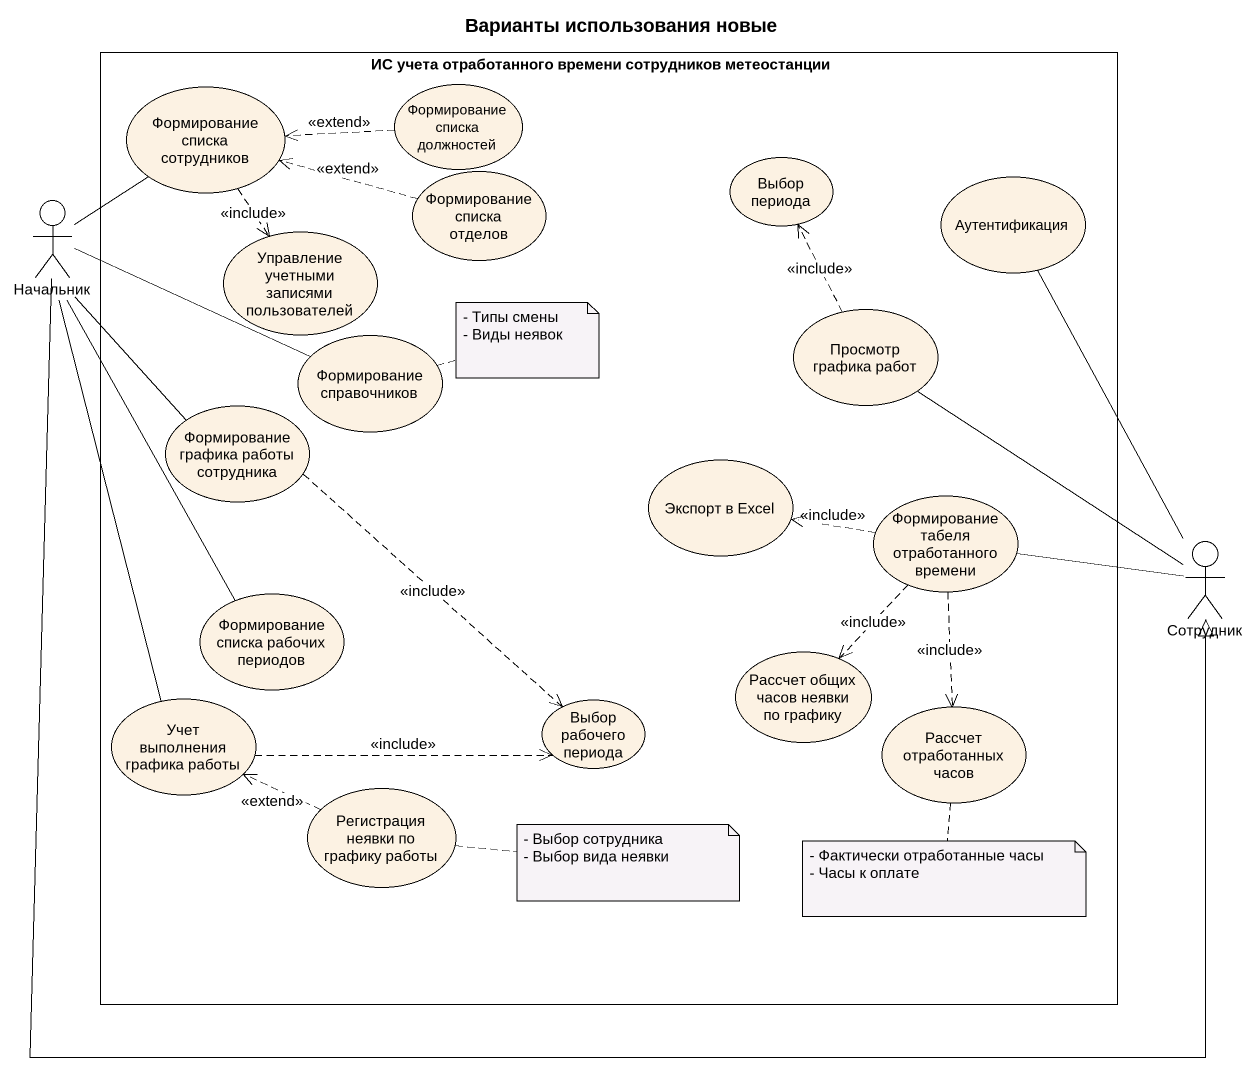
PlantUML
@startuml
title Варианты использования новые
rectangle "ИС учета отработанного времени сотрудников метеостанции" as ИС_учета_отработанного {
  usecase "Формирование списка сотрудников" as Формирование_списка
  usecase "Формирование списка должностей" as Формирование_списка_2
  usecase "Формирование списка отделов" as Формирование_списка_отделов
  usecase "Выбор периода" as Выбор_периода
  usecase Аутентификация
  usecase "Управление учетными записями пользователей" as Управление_учетными
  usecase "Формирование справочников" as Формирование_справочников
  usecase "Просмотр графика работ" as Просмотр_графика_работ
  usecase "Формирование графика работы сотрудника" as Формирование_графика_работы
  usecase "Экспорт в Excel" as Экспорт_в_Excel
  usecase "Формирование табеля отработанного времени" as Формирование_табеля
  usecase "Формирование списка рабочих периодов" as Формирование_списка_рабочих
  usecase "Рассчет общих часов неявки по графику" as Рассчет_общих_часов_неявки
  usecase "Учет выполнения графика работы" as Учет_выполнения_графика
  usecase "Выбор рабочего периода" as Выбор_рабочего_периода
  usecase "Рассчет отработанных часов" as Рассчет_отработанных_часов
  usecase "Регистрация неявки по графику работы" as Регистрация_неявки_по
}
actor Начальник
actor Сотрудник
Формирование_списка ..> Управление_учетными : <<include>>
Формирование_списка_2 .left.> Формирование_списка : <<extend>>
Начальник -up- Формирование_списка
Начальник -right- Формирование_справочников
Начальник -- Формирование_графика_работы
Начальник -right-|> Сотрудник
Начальник -- Формирование_списка_рабочих
Начальник -- Учет_выполнения_графика
Формирование_списка_отделов .left.> Формирование_списка : <<extend>>
Просмотр_графика_работ .up.> Выбор_периода : <<include>>
Формирование_графика_работы ..> Выбор_рабочего_периода : <<include>>
Формирование_табеля .left.> Экспорт_в_Excel : <<include>>
Формирование_табеля ..> Рассчет_общих_часов_неявки : <<include>>
Формирование_табеля ..> Рассчет_отработанных_часов : <<include>>
Сотрудник -up- Аутентификация
Сотрудник -up- Просмотр_графика_работ
Сотрудник -left- Формирование_табеля
Учет_выполнения_графика .right.> Выбор_рабочего_периода : <<include>>
Регистрация_неявки_по .left.> Учет_выполнения_графика : <<extend>>
note right of Формирование_справочников
  - Типы смены
  - Виды неявок
end note
note right of Регистрация_неявки_по
  - Выбор сотрудника
  - Выбор вида неявки
end note
note bottom of Рассчет_отработанных_часов
  - Фактически отработанные часы
  - Часы к оплате
end note
@enduml
